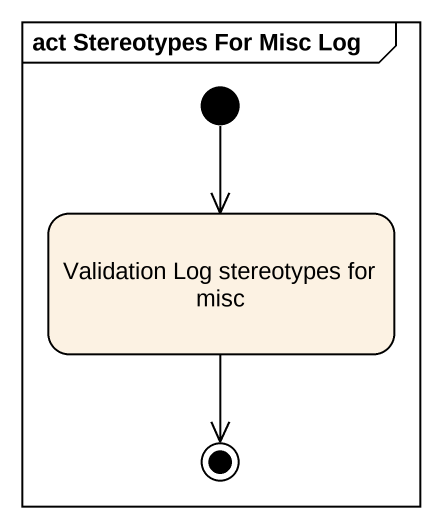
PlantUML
@startuml
mainframe act Stereotypes For Misc Log
hide empty description
state "Validation Log stereotypes for misc" as Validation_Log_stereotypes
[*] --> Validation_Log_stereotypes
Validation_Log_stereotypes --> [*]
@enduml
